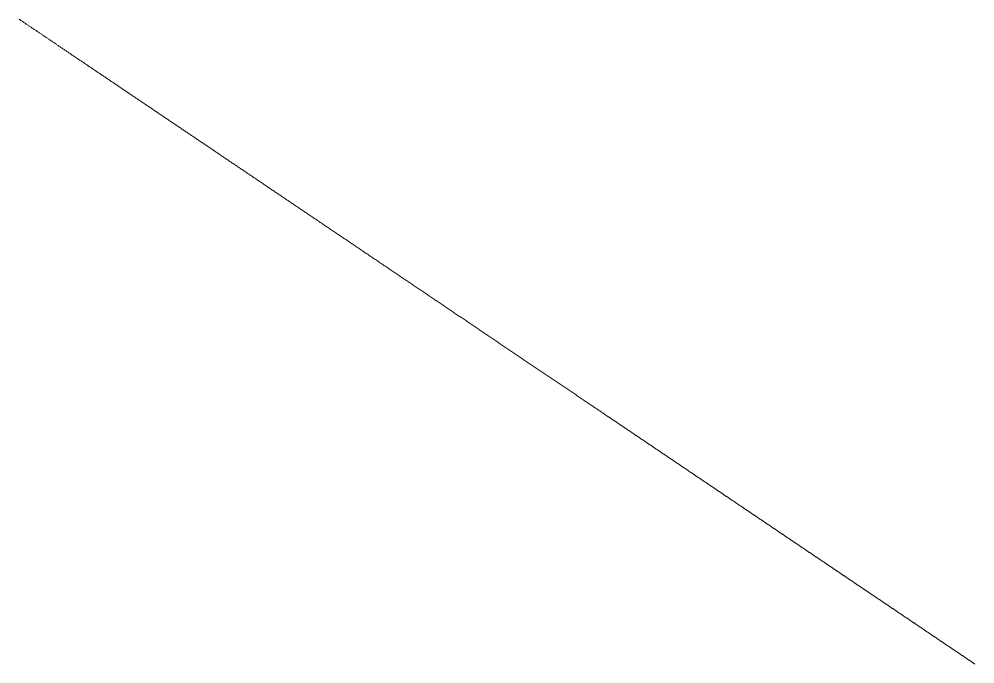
# Model space of a CAD drawing. Header units: inches. Extents: x -3905 to 10892, y 1064 to 9590.
# Drawn here: x 1434.2037 to 1434.6451, y 3490.4655 to 3490.7632 of the extents above; entities that cross this region are included whole.
import ezdxf

# ---------------------------------------------------------------- set-up
doc = ezdxf.new("R2010")
doc.units = ezdxf.units.IN
doc.header["$MEASUREMENT"] = 0
doc.layers.add('SECTIONS', color=70, linetype='Continuous', lineweight=0)

# ---------------------------------------------------------------- blocks, each defined once
blk = doc.blocks.new('*U408')
at = {"color": 0, "linetype": 'ByBlock', "lineweight": 0}
blk.add_lwpolyline([(1.34529, 2.09703), (1.3455, 2.09717), (1.34571, 2.09731), (1.34593, 2.09746), (1.34614, 2.0976), (1.34635, 2.09774), (1.34656, 2.09789), (1.34678, 2.09803), (1.34699, 2.09818), (1.3472, 2.09832), (1.34742, 2.09846), (1.34763, 2.09861), (1.34784, 2.09875), (1.34805, 2.09889), (1.34827, 2.09904), (1.34848, 2.09918), (1.34869, 2.09932), (1.34891, 2.09947), (1.34912, 2.09961), (1.34933, 2.09976), (1.34955, 2.0999), (1.34976, 2.10004), (1.34997, 2.10019), (1.35018, 2.10033), (1.3504, 2.10047), (1.35061, 2.10062), (1.35082, 2.10076), (1.35104, 2.10091), (1.35125, 2.10105), (1.35146, 2.10119), (1.35168, 2.10134), (1.35189, 2.10148), (1.3521, 2.10162), (1.35231, 2.10177), (1.35253, 2.10191), (1.35274, 2.10205), (1.35295, 2.1022), (1.35317, 2.10234), (1.35338, 2.10249), (1.35359, 2.10263), (1.35381, 2.10277), (1.35402, 2.10292), (1.35423, 2.10306), (1.35444, 2.1032), (1.35466, 2.10335), (1.35487, 2.10349), (1.35508, 2.10363), (1.3553, 2.10378), (1.35551, 2.10392), (1.35572, 2.10407), (1.35594, 2.10421), (1.35615, 2.10435), (1.35636, 2.1045), (1.35657, 2.10464), (1.35679, 2.10478), (1.357, 2.10493), (1.35721, 2.10507), (1.35743, 2.10522), (1.35764, 2.10536), (1.35785, 2.1055), (1.35807, 2.10565), (1.35828, 2.10579), (1.35849, 2.10593), (1.3587, 2.10608), (1.35892, 2.10622), (1.35913, 2.10636), (1.35934, 2.10651), (1.35956, 2.10665), (1.35977, 2.1068), (1.35998, 2.10694), (1.3602, 2.10708), (1.36041, 2.10723), (1.36062, 2.10737), (1.36083, 2.10751), (1.36105, 2.10766), (1.36126, 2.1078), (1.36147, 2.10794), (1.36169, 2.10809), (1.3619, 2.10823), (1.36211, 2.10838), (1.36233, 2.10852), (1.36254, 2.10866), (1.36275, 2.10881), (1.36296, 2.10895), (1.36318, 2.10909), (1.36339, 2.10924), (1.3636, 2.10938), (1.36382, 2.10953), (1.36403, 2.10967), (1.36424, 2.10981), (1.36446, 2.10996), (1.36467, 2.1101), (1.36488, 2.11024), (1.36509, 2.11039), (1.36531, 2.11053), (1.36552, 2.11067), (1.36573, 2.11082), (1.36595, 2.11096), (1.36616, 2.11111), (1.36637, 2.11125), (1.36659, 2.11139), (1.3668, 2.11154), (1.36701, 2.11168), (1.36722, 2.11182), (1.36744, 2.11197), (1.36765, 2.11211), (1.36786, 2.11225), (1.36808, 2.1124), (1.36829, 2.11254), (1.3685, 2.11269), (1.36872, 2.11283), (1.36893, 2.11297), (1.36914, 2.11312), (1.36935, 2.11326), (1.36957, 2.1134), (1.36978, 2.11355), (1.36999, 2.11369), (1.37021, 2.11384), (1.37042, 2.11398), (1.37063, 2.11412), (1.37085, 2.11427), (1.37106, 2.11441), (1.37127, 2.11455), (1.37148, 2.1147), (1.3717, 2.11484), (1.37191, 2.11498), (1.37212, 2.11513), (1.37234, 2.11527), (1.37255, 2.11542), (1.37276, 2.11556), (1.37298, 2.1157), (1.37319, 2.11585), (1.3734, 2.11599), (1.37361, 2.11613), (1.37383, 2.11628), (1.37404, 2.11642), (1.37425, 2.11656), (1.37447, 2.11671), (1.37468, 2.11685), (1.37489, 2.117), (1.37511, 2.11714), (1.37532, 2.11728), (1.37553, 2.11743), (1.37574, 2.11757), (1.37596, 2.11771), (1.37617, 2.11786), (1.37638, 2.118), (1.3766, 2.11815), (1.37681, 2.11829), (1.37702, 2.11843), (1.37724, 2.11858), (1.37745, 2.11872), (1.37766, 2.11886), (1.37787, 2.11901), (1.37809, 2.11915), (1.3783, 2.11929), (1.37851, 2.11944), (1.37873, 2.11958), (1.37894, 2.11973), (1.37915, 2.11987), (1.37937, 2.12001), (1.37958, 2.12016), (1.37979, 2.1203), (1.38, 2.12044), (1.38022, 2.12059), (1.38043, 2.12073), (1.38064, 2.12087), (1.38086, 2.12102), (1.38107, 2.12116), (1.38128, 2.12131), (1.3815, 2.12145), (1.38171, 2.12159), (1.38192, 2.12174), (1.38213, 2.12188), (1.38235, 2.12202), (1.38256, 2.12217), (1.38277, 2.12231), (1.38299, 2.12246), (1.3832, 2.1226), (1.38341, 2.12274), (1.38363, 2.12289), (1.38384, 2.12303), (1.38405, 2.12317), (1.38426, 2.12332), (1.38448, 2.12346), (1.38469, 2.1236), (1.3849, 2.12375), (1.38512, 2.12389), (1.38533, 2.12404), (1.38554, 2.12418), (1.38576, 2.12432), (1.38597, 2.12447), (1.38618, 2.12461), (1.38639, 2.12475), (1.38661, 2.1249), (1.38682, 2.12504), (1.38703, 2.12519), (1.38725, 2.12533), (1.38746, 2.12547), (1.38767, 2.12562), (1.38789, 2.12576), (1.3881, 2.1259), (1.38831, 2.12605), (1.38852, 2.12619), (1.38874, 2.12633), (1.38895, 2.12648), (1.38916, 2.12662), (1.38938, 2.12677), (1.38959, 2.12691), (1.3898, 2.12705), (1.39002, 2.1272), (1.39023, 2.12734), (1.39044, 2.12748), (1.39065, 2.12763), (1.39087, 2.12777), (1.39108, 2.12791), (1.39129, 2.12806), (1.39151, 2.1282), (1.39172, 2.12835), (1.39193, 2.12849), (1.39215, 2.12863), (1.39236, 2.12878), (1.39257, 2.12892), (1.39278, 2.12906), (1.393, 2.12921), (1.39321, 2.12935), (1.39342, 2.1295), (1.39364, 2.12964), (1.39385, 2.12978), (1.39406, 2.12993), (1.39428, 2.13007), (1.39449, 2.13021), (1.3947, 2.13036), (1.39491, 2.1305), (1.39513, 2.13064), (1.39534, 2.13079), (1.39555, 2.13093), (1.39577, 2.13108), (1.39598, 2.13122), (1.39619, 2.13136), (1.39641, 2.13151), (1.39662, 2.13165), (1.39683, 2.13179), (1.39704, 2.13194), (1.39726, 2.13208), (1.39747, 2.13222), (1.39768, 2.13237), (1.3979, 2.13251), (1.39811, 2.13266), (1.39832, 2.1328), (1.39854, 2.13294), (1.39875, 2.13309), (1.39896, 2.13323), (1.39917, 2.13337), (1.39939, 2.13352), (1.3996, 2.13366), (1.39981, 2.13381), (1.40003, 2.13395), (1.40024, 2.13409), (1.40045, 2.13424), (1.40067, 2.13438), (1.40088, 2.13452), (1.40109, 2.13467), (1.4013, 2.13481), (1.40152, 2.13495), (1.40173, 2.1351), (1.40194, 2.13524), (1.40216, 2.13539), (1.40237, 2.13553), (1.40258, 2.13567), (1.4028, 2.13582), (1.40301, 2.13596), (1.40322, 2.1361), (1.40343, 2.13625), (1.40365, 2.13639), (1.40386, 2.13653), (1.40407, 2.13668), (1.40429, 2.13682), (1.4045, 2.13697), (1.40471, 2.13711), (1.40493, 2.13725), (1.40514, 2.1374), (1.40535, 2.13754), (1.40556, 2.13768), (1.40578, 2.13783), (1.40599, 2.13797), (1.4062, 2.13812), (1.40642, 2.13826), (1.40663, 2.1384), (1.40684, 2.13855), (1.40706, 2.13869), (1.40727, 2.13883), (1.40748, 2.13898), (1.40769, 2.13912), (1.40791, 2.13926), (1.40812, 2.13941), (1.40833, 2.13955), (1.40855, 2.1397), (1.40876, 2.13984), (1.40897, 2.13998), (1.40919, 2.14013), (1.4094, 2.14027), (1.40961, 2.14041), (1.40982, 2.14056), (1.41004, 2.1407), (1.41025, 2.14084), (1.41046, 2.14099), (1.41068, 2.14113), (1.41089, 2.14128), (1.4111, 2.14142), (1.41132, 2.14156), (1.41153, 2.14171), (1.41174, 2.14185), (1.41195, 2.14199), (1.41217, 2.14214), (1.41238, 2.14228), (1.41259, 2.14243), (1.41281, 2.14257), (1.41302, 2.14271), (1.41323, 2.14286), (1.41345, 2.143), (1.41366, 2.14314), (1.41387, 2.14329), (1.41408, 2.14343), (1.4143, 2.14357), (1.41451, 2.14372), (1.41472, 2.14386), (1.41494, 2.14401), (1.41515, 2.14415), (1.41536, 2.14429), (1.41558, 2.14444), (1.41579, 2.14458), (1.416, 2.14472), (1.41621, 2.14487), (1.41643, 2.14501), (1.41664, 2.14515), (1.41685, 2.1453), (1.41707, 2.14544), (1.41728, 2.14559), (1.41749, 2.14573), (1.4177, 2.14587), (1.41792, 2.14602), (1.41813, 2.14616), (1.41834, 2.1463), (1.41856, 2.14645), (1.41877, 2.14659), (1.41898, 2.14674), (1.4192, 2.14688), (1.41941, 2.14702), (1.41962, 2.14717), (1.41983, 2.14731), (1.42005, 2.14745), (1.42026, 2.1476), (1.42047, 2.14774), (1.42069, 2.14788), (1.4209, 2.14803), (1.42111, 2.14817), (1.42133, 2.14832), (1.42154, 2.14846), (1.42175, 2.1486), (1.42196, 2.14875), (1.42218, 2.14889), (1.42239, 2.14903), (1.4226, 2.14918), (1.42282, 2.14932), (1.42303, 2.14946), (1.42324, 2.14961), (1.42346, 2.14975), (1.42367, 2.1499), (1.42388, 2.15004), (1.42409, 2.15018), (1.42431, 2.15033), (1.42452, 2.15047), (1.42473, 2.15061), (1.42495, 2.15076), (1.42516, 2.1509), (1.42537, 2.15105), (1.42559, 2.15119), (1.4258, 2.15133), (1.42601, 2.15148), (1.42622, 2.15162), (1.42644, 2.15176), (1.42665, 2.15191), (1.42686, 2.15205), (1.42708, 2.15219), (1.42729, 2.15234), (1.4275, 2.15248), (1.42772, 2.15263), (1.42793, 2.15277), (1.42814, 2.15291), (1.42835, 2.15306), (1.42857, 2.1532), (1.42878, 2.15334), (1.42899, 2.15349), (1.42921, 2.15363), (1.42942, 2.15377), (1.42963, 2.15392), (1.42985, 2.15406), (1.43006, 2.15421), (1.43027, 2.15435), (1.43048, 2.15449), (1.4307, 2.15464), (1.43091, 2.15478), (1.43112, 2.15492), (1.43134, 2.15507), (1.43155, 2.15521), (1.43176, 2.15536), (1.43198, 2.1555), (1.43219, 2.15564), (1.4324, 2.15579), (1.43261, 2.15593), (1.43283, 2.15607), (1.43304, 2.15622), (1.43325, 2.15636), (1.43347, 2.1565), (1.43368, 2.15665), (1.43389, 2.15679), (1.43411, 2.15694), (1.43432, 2.15708), (1.43453, 2.15722), (1.43474, 2.15737), (1.43496, 2.15751), (1.43517, 2.15765), (1.43538, 2.1578), (1.4356, 2.15794), (1.43581, 2.15809), (1.43602, 2.15823), (1.43624, 2.15837), (1.43645, 2.15852), (1.43666, 2.15866), (1.43687, 2.1588), (1.43709, 2.15895), (1.4373, 2.15909), (1.43751, 2.15923), (1.43773, 2.15938), (1.43794, 2.15952), (1.43815, 2.15967), (1.43837, 2.15981), (1.43858, 2.15995), (1.43879, 2.1601), (1.439, 2.16024), (1.43922, 2.16038), (1.43943, 2.16053), (1.43964, 2.16067), (1.43986, 2.16081), (1.44007, 2.16096), (1.44028, 2.1611), (1.4405, 2.16125), (1.44071, 2.16139), (1.44092, 2.16153), (1.44113, 2.16168), (1.44135, 2.16182), (1.44156, 2.16196), (1.44177, 2.16211), (1.44199, 2.16225), (1.4422, 2.1624), (1.44241, 2.16254), (1.44263, 2.16268), (1.44284, 2.16283), (1.44305, 2.16297), (1.44326, 2.16311), (1.44348, 2.16326), (1.44369, 2.1634), (1.4439, 2.16354), (1.44412, 2.16369), (1.44433, 2.16383), (1.44454, 2.16398), (1.44476, 2.16412), (1.44497, 2.16426), (1.44518, 2.16441), (1.44539, 2.16455), (1.44561, 2.16469), (1.44582, 2.16484), (1.44603, 2.16498), (1.44625, 2.16512), (1.44646, 2.16527), (1.44667, 2.16541), (1.44689, 2.16556), (1.4471, 2.1657), (1.44731, 2.16584), (1.44752, 2.16599), (1.44774, 2.16613), (1.44795, 2.16627), (1.44816, 2.16642), (1.44838, 2.16656), (1.44859, 2.16671), (1.4488, 2.16685), (1.44902, 2.16699), (1.44923, 2.16714), (1.44944, 2.16728), (1.44965, 2.16742), (1.44987, 2.16757), (1.45008, 2.16771), (1.45029, 2.16785), (1.45051, 2.168), (1.45072, 2.16814), (1.45093, 2.16829), (1.45115, 2.16843), (1.45136, 2.16857), (1.45157, 2.16872), (1.45178, 2.16886), (1.452, 2.169), (1.45221, 2.16915), (1.45242, 2.16929), (1.45264, 2.16943), (1.45285, 2.16958), (1.45306, 2.16972), (1.45328, 2.16987), (1.45349, 2.17001), (1.4537, 2.17015), (1.45391, 2.1703), (1.45413, 2.17044), (1.45434, 2.17058), (1.45455, 2.17073), (1.45477, 2.17087), (1.45498, 2.17102), (1.45519, 2.17116), (1.45541, 2.1713), (1.45562, 2.17145), (1.45583, 2.17159), (1.45604, 2.17173), (1.45626, 2.17188), (1.45647, 2.17202), (1.45668, 2.17216), (1.4569, 2.17231), (1.45711, 2.17245), (1.45732, 2.1726), (1.45754, 2.17274), (1.45775, 2.17288), (1.45796, 2.17303), (1.45817, 2.17317), (1.45839, 2.17331), (1.4586, 2.17346), (1.45881, 2.1736), (1.45903, 2.17374), (1.45924, 2.17389), (1.45945, 2.17403), (1.45967, 2.17418), (1.45988, 2.17432), (1.46009, 2.17446), (1.4603, 2.17461), (1.46052, 2.17475), (1.46073, 2.17489), (1.46094, 2.17504), (1.46116, 2.17518), (1.46137, 2.17533), (1.46158, 2.17547), (1.4618, 2.17561), (1.46201, 2.17576), (1.46222, 2.1759), (1.46243, 2.17604), (1.46265, 2.17619), (1.46286, 2.17633), (1.46307, 2.17647), (1.46329, 2.17662), (1.4635, 2.17676), (1.46371, 2.17691), (1.46393, 2.17705), (1.46414, 2.17719), (1.46435, 2.17734), (1.46456, 2.17748), (1.46478, 2.17762), (1.46499, 2.17777), (1.4652, 2.17791), (1.46542, 2.17805), (1.46563, 2.1782), (1.46584, 2.17834), (1.46606, 2.17849), (1.46627, 2.17863), (1.46648, 2.17877), (1.46669, 2.17892), (1.46691, 2.17906), (1.46712, 2.1792), (1.46733, 2.17935), (1.46755, 2.17949), (1.46776, 2.17964), (1.46797, 2.17978), (1.46819, 2.17992), (1.4684, 2.18007), (1.46861, 2.18021), (1.46882, 2.18035), (1.46904, 2.1805), (1.46925, 2.18064), (1.46946, 2.18078), (1.46968, 2.18093), (1.46989, 2.18107), (1.4701, 2.18122), (1.47032, 2.18136), (1.47053, 2.1815), (1.47074, 2.18165), (1.47095, 2.18179), (1.47117, 2.18193), (1.47138, 2.18208), (1.47159, 2.18222), (1.47181, 2.18236), (1.47202, 2.18251), (1.47223, 2.18265), (1.47245, 2.1828), (1.47266, 2.18294), (1.47287, 2.18308), (1.47308, 2.18323), (1.4733, 2.18337), (1.47351, 2.18351), (1.47372, 2.18366), (1.47394, 2.1838), (1.47415, 2.18395), (1.47436, 2.18409), (1.47458, 2.18423), (1.47479, 2.18438), (1.475, 2.18452), (1.47521, 2.18466), (1.47543, 2.18481), (1.47564, 2.18495), (1.47585, 2.18509), (1.47607, 2.18524), (1.47628, 2.18538), (1.47649, 2.18553), (1.47671, 2.18567), (1.47692, 2.18581), (1.47713, 2.18596), (1.47734, 2.1861), (1.47756, 2.18624), (1.47777, 2.18639), (1.47798, 2.18653), (1.4782, 2.18668), (1.47841, 2.18682), (1.47862, 2.18696), (1.47884, 2.18711), (1.47905, 2.18725), (1.47926, 2.18739), (1.47947, 2.18754), (1.47969, 2.18768), (1.4799, 2.18782), (1.48011, 2.18797), (1.48033, 2.18811), (1.48054, 2.18826), (1.48075, 2.1884), (1.48097, 2.18854), (1.48118, 2.18869), (1.48139, 2.18883), (1.4816, 2.18897), (1.48182, 2.18912), (1.48203, 2.18926), (1.48224, 2.1894), (1.48246, 2.18955), (1.48267, 2.18969), (1.48288, 2.18984), (1.4831, 2.18998), (1.48331, 2.19012), (1.48352, 2.19027), (1.48373, 2.19041), (1.48395, 2.19055), (1.48416, 2.1907), (1.48437, 2.19084), (1.48459, 2.19099), (1.4848, 2.19113), (1.48501, 2.19127), (1.48523, 2.19142), (1.48544, 2.19156), (1.48565, 2.1917), (1.48586, 2.19185), (1.48608, 2.19199), (1.48629, 2.19213), (1.4865, 2.19228), (1.48672, 2.19242), (1.48693, 2.19257), (1.48714, 2.19271), (1.48735, 2.19285), (1.48757, 2.193), (1.48778, 2.19314), (1.48799, 2.19328), (1.48821, 2.19343), (1.48842, 2.19357), (1.48863, 2.19371), (1.48885, 2.19386), (1.48906, 2.194), (1.48927, 2.19415), (1.48948, 2.19429), (1.4897, 2.19443), (1.48991, 2.19458), (1.49012, 2.19472), (1.49034, 2.19486), (1.49055, 2.19501), (1.49076, 2.19515), (1.49098, 2.1953), (1.49119, 2.19544), (1.4914, 2.19558), (1.49161, 2.19573), (1.49183, 2.19587), (1.49204, 2.19601), (1.49225, 2.19616), (1.49247, 2.1963), (1.49268, 2.19644), (1.49289, 2.19659), (1.49311, 2.19673), (1.49332, 2.19688), (1.49353, 2.19702), (1.49374, 2.19716), (1.49396, 2.19731), (1.49417, 2.19745), (1.49438, 2.19759), (1.4946, 2.19774), (1.49481, 2.19788), (1.49502, 2.19802), (1.49524, 2.19817), (1.49545, 2.19831), (1.49566, 2.19846), (1.49587, 2.1986), (1.49609, 2.19874), (1.4963, 2.19889), (1.49651, 2.19903), (1.49673, 2.19917), (1.49694, 2.19932), (1.49715, 2.19946), (1.49737, 2.19961), (1.49758, 2.19975), (1.49779, 2.19989), (1.498, 2.20004), (1.49822, 2.20018), (1.49843, 2.20032), (1.49864, 2.20047), (1.49886, 2.20061), (1.49907, 2.20075), (1.49928, 2.2009), (1.4995, 2.20104), (1.49971, 2.20119), (1.49992, 2.20133), (1.50013, 2.20147), (1.50035, 2.20162), (1.50056, 2.20176), (1.50077, 2.2019), (1.50099, 2.20205), (1.5012, 2.20219), (1.50141, 2.20233), (1.50163, 2.20248), (1.50184, 2.20262), (1.50205, 2.20277), (1.50226, 2.20291), (1.50248, 2.20305), (1.50269, 2.2032), (1.5029, 2.20334), (1.50312, 2.20348), (1.50333, 2.20363), (1.50354, 2.20377), (1.50376, 2.20392), (1.50397, 2.20406), (1.50418, 2.2042), (1.50439, 2.20435), (1.50461, 2.20449), (1.50482, 2.20463), (1.50503, 2.20478), (1.50525, 2.20492), (1.50546, 2.20506), (1.50567, 2.20521), (1.50589, 2.20535), (1.5061, 2.2055), (1.50631, 2.20564), (1.50652, 2.20578), (1.50674, 2.20593), (1.50695, 2.20607), (1.50716, 2.20621), (1.50738, 2.20636), (1.50759, 2.2065), (1.5078, 2.20664), (1.50802, 2.20679), (1.50823, 2.20693), (1.50844, 2.20708), (1.50865, 2.20722), (1.50887, 2.20736), (1.50908, 2.20751), (1.50929, 2.20765), (1.50951, 2.20779), (1.50972, 2.20794), (1.50993, 2.20808), (1.51015, 2.20823), (1.51036, 2.20837), (1.51057, 2.20851), (1.51078, 2.20866), (1.511, 2.2088), (1.51121, 2.20894), (1.51142, 2.20909), (1.51164, 2.20923), (1.51185, 2.20937), (1.51206, 2.20952), (1.51228, 2.20966), (1.51249, 2.20981), (1.5127, 2.20995), (1.51291, 2.21009), (1.51313, 2.21024), (1.51334, 2.21038), (1.51355, 2.21052), (1.51377, 2.21067), (1.51398, 2.21081), (1.51419, 2.21095), (1.51441, 2.2111), (1.51462, 2.21124), (1.51483, 2.21139), (1.51504, 2.21153), (1.51526, 2.21167), (1.51547, 2.21182), (1.51568, 2.21196), (1.5159, 2.2121), (1.51611, 2.21225), (1.51632, 2.21239), (1.51654, 2.21254), (1.51675, 2.21268), (1.51696, 2.21282), (1.51717, 2.21297), (1.51739, 2.21311), (1.51765, 2.21328), (1.5179, 2.21346), (1.51815, 2.21363), (1.51841, 2.2138), (1.51866, 2.21397), (1.51891, 2.21414), (1.51917, 2.21431), (1.51942, 2.21448), (1.51967, 2.21465), (1.51993, 2.21482), (1.52018, 2.21499), (1.52043, 2.21517), (1.52069, 2.21534), (1.52094, 2.21551), (1.52119, 2.21568), (1.52145, 2.21585), (1.5217, 2.21602), (1.52196, 2.21619), (1.52221, 2.21636), (1.52251, 2.21657), (1.52297, 2.21688), (1.52344, 2.21719), (1.5239, 2.2175), (1.52436, 2.21781), (1.52482, 2.21813), (1.52529, 2.21844), (1.52575, 2.21875), (1.52621, 2.21906), (1.52667, 2.21937), (1.52714, 2.21969), (1.5276, 2.22), (1.52806, 2.22031), (1.52852, 2.22062), (1.52899, 2.22093), (1.52945, 2.22125), (1.52991, 2.22156), (1.53037, 2.22187), (1.53084, 2.22218), (1.5313, 2.22249), (1.53176, 2.22281), (1.53222, 2.22312), (1.53268, 2.22343), (1.53314, 2.22374), (1.53361, 2.22405), (1.53407, 2.22436), (1.53453, 2.22467), (1.53499, 2.22498), (1.53545, 2.22529), (1.53591, 2.2256), (1.53637, 2.22592), (1.53683, 2.22623), (1.53729, 2.22654), (1.53776, 2.22685), (1.53822, 2.22716), (1.53868, 2.22747), (1.53914, 2.22778), (1.5396, 2.22809), (1.54006, 2.2284), (1.54052, 2.22871), (1.54098, 2.22902), (1.54144, 2.22933), (1.5419, 2.22964), (1.54236, 2.22995), (1.54282, 2.23026), (1.54328, 2.23057), (1.54374, 2.23088), (1.5442, 2.23119), (1.54466, 2.2315), (1.54512, 2.23181), (1.54558, 2.23212), (1.54603, 2.23243), (1.54649, 2.23274), (1.54695, 2.23305), (1.54741, 2.23336), (1.54787, 2.23367), (1.54833, 2.23398), (1.54879, 2.23429), (1.54925, 2.2346), (1.54971, 2.23491), (1.55017, 2.23522), (1.55062, 2.23553), (1.55108, 2.23584), (1.55154, 2.23615), (1.552, 2.23645), (1.55245, 2.23676), (1.55291, 2.23707), (1.55337, 2.23738), (1.55383, 2.23769), (1.55428, 2.238), (1.55474, 2.2383), (1.5552, 2.23861), (1.55565, 2.23892), (1.55611, 2.23923), (1.55657, 2.23954), (1.55703, 2.23985), (1.55748, 2.24016), (1.55794, 2.24046), (1.5584, 2.24077), (1.55886, 2.24108), (1.55931, 2.24139), (1.55977, 2.2417), (1.56022, 2.242), (1.56068, 2.24231), (1.56113, 2.24262), (1.56159, 2.24292), (1.56204, 2.24323), (1.5625, 2.24354), (1.56295, 2.24384), (1.56341, 2.24415), (1.56386, 2.24446), (1.56432, 2.24476), (1.56477, 2.24507), (1.56523, 2.24538), (1.56568, 2.24568), (1.56614, 2.24599), (1.56659, 2.2463), (1.56705, 2.2466), (1.5675, 2.24691), (1.56796, 2.24722), (1.56841, 2.24752), (1.56886, 2.24783), (1.56931, 2.24813), (1.56977, 2.24844), (1.57022, 2.24874), (1.57067, 2.24905), (1.57112, 2.24935), (1.57157, 2.24966), (1.57203, 2.24996), (1.57248, 2.25027), (1.57293, 2.25057), (1.57338, 2.25088), (1.57384, 2.25119), (1.57429, 2.25149), (1.57474, 2.2518), (1.57519, 2.2521), (1.57565, 2.25241), (1.5761, 2.25271), (1.57655, 2.25302), (1.577, 2.25332), (1.57745, 2.25362), (1.5779, 2.25393), (1.57835, 2.25423), (1.5788, 2.25453), (1.57925, 2.25484), (1.5797, 2.25514), (1.58015, 2.25544), (1.5806, 2.25575), (1.58105, 2.25605), (1.5815, 2.25635), (1.58195, 2.25665), (1.58239, 2.25696), (1.58284, 2.25726), (1.58329, 2.25756), (1.58374, 2.25787), (1.58419, 2.25817), (1.58464, 2.25847), (1.58509, 2.25878), (1.58554, 2.25908), (1.58599, 2.25938), (1.58644, 2.25968), (1.58688, 2.25998), (1.58733, 2.26029), (1.58777, 2.26059), (1.58822, 2.26089), (1.58867, 2.26119), (1.58911, 2.26149), (1.58956, 2.26179), (1.59001, 2.26209), (1.59045, 2.26239), (1.5909, 2.26269), (1.59134, 2.26299), (1.59179, 2.26329), (1.59224, 2.2636), (1.59268, 2.2639), (1.59313, 2.2642), (1.59357, 2.2645), (1.59402, 2.2648), (1.59447, 2.2651), (1.59491, 2.2654), (1.59536, 2.2657), (1.5958, 2.266), (1.59624, 2.2663), (1.59668, 2.2666), (1.59713, 2.26689), (1.59757, 2.26719), (1.59801, 2.26749), (1.59845, 2.26779), (1.5989, 2.26809), (1.59934, 2.26839), (1.59978, 2.26869), (1.60022, 2.26898), (1.60067, 2.26928), (1.60111, 2.26958), (1.60155, 2.26988), (1.602, 2.27018), (1.60244, 2.27048), (1.60288, 2.27078), (1.60332, 2.27107), (1.60377, 2.27137), (1.6042, 2.27167), (1.60464, 2.27196), (1.60508, 2.27226), (1.60552, 2.27256), (1.60596, 2.27285), (1.6064, 2.27315), (1.60684, 2.27344), (1.60728, 2.27374), (1.60771, 2.27404), (1.60815, 2.27433), (1.60859, 2.27463), (1.60903, 2.27492), (1.60947, 2.27522), (1.60991, 2.27552), (1.61035, 2.27581), (1.61079, 2.27611), (1.61123, 2.2764), (1.61166, 2.2767), (1.6121, 2.277), (1.61254, 2.27729), (1.61298, 2.27759), (1.61341, 2.27788), (1.61385, 2.27817), (1.61428, 2.27847), (1.61472, 2.27876), (1.61515, 2.27905), (1.61559, 2.27935), (1.61602, 2.27964), (1.61645, 2.27993), (1.61689, 2.28023), (1.61732, 2.28052), (1.61776, 2.28081), (1.61819, 2.2811), (1.61863, 2.2814), (1.61906, 2.28169), (1.6195, 2.28198), (1.61993, 2.28228), (1.62037, 2.28257), (1.6208, 2.28286), (1.62124, 2.28316), (1.62167, 2.28345), (1.6221, 2.28374), (1.62253, 2.28403), (1.62296, 2.28432), (1.62339, 2.28461), (1.62382, 2.2849), (1.62425, 2.28519), (1.62468, 2.28548), (1.62511, 2.28577), (1.62554, 2.28606), (1.62597, 2.28635), (1.6264, 2.28664), (1.62683, 2.28693), (1.62726, 2.28722), (1.62769, 2.28751), (1.62812, 2.2878), (1.62855, 2.28809), (1.62898, 2.28838), (1.62942, 2.28867), (1.62984, 2.28896), (1.63027, 2.28925), (1.6307, 2.28954), (1.63112, 2.28982), (1.63155, 2.29011), (1.63197, 2.2904), (1.6324, 2.29069), (1.63282, 2.29097), (1.63325, 2.29126), (1.63368, 2.29155), (1.6341, 2.29184), (1.63453, 2.29212), (1.63495, 2.29241), (1.63538, 2.2927), (1.63581, 2.29298), (1.63623, 2.29327), (1.63666, 2.29356), (1.63708, 2.29385), (1.63751, 2.29413), (1.63793, 2.29442), (1.63836, 2.29471), (1.63878, 2.29499), (1.6392, 2.29527), (1.63962, 2.29556), (1.64004, 2.29584), (1.64046, 2.29613), (1.64088, 2.29641), (1.6413, 2.29669), (1.64173, 2.29698), (1.64215, 2.29726), (1.64257, 2.29755), (1.64299, 2.29783), (1.64341, 2.29811), (1.64383, 2.2984), (1.64425, 2.29868), (1.64467, 2.29896), (1.64509, 2.29925), (1.64551, 2.29953), (1.64594, 2.29982), (1.64636, 2.3001), (1.64677, 2.30038), (1.64719, 2.30066), (1.64761, 2.30094), (1.64802, 2.30122), (1.64844, 2.3015), (1.64885, 2.30178), (1.64927, 2.30207), (1.64968, 2.30235), (1.6501, 2.30263), (1.65052, 2.30291), (1.65093, 2.30319), (1.65135, 2.30347), (1.65176, 2.30375), (1.65218, 2.30403), (1.6526, 2.30431), (1.65301, 2.30459), (1.65343, 2.30487), (1.65384, 2.30515), (1.65426, 2.30543), (1.65467, 2.30571), (1.65509, 2.30599), (1.6555, 2.30627), (1.65591, 2.30654), (1.65632, 2.30682), (1.65673, 2.3071), (1.65714, 2.30737), (1.65755, 2.30765), (1.65796, 2.30793), (1.65837, 2.3082), (1.65878, 2.30848), (1.65919, 2.30876), (1.6596, 2.30903), (1.66001, 2.30931), (1.66042, 2.30959), (1.66083, 2.30987), (1.66124, 2.31014), (1.66165, 2.31042), (1.66206, 2.3107), (1.66248, 2.31097), (1.66289, 2.31125), (1.66329, 2.31152), (1.6637, 2.3118), (1.6641, 2.31207), (1.66451, 2.31234), (1.66491, 2.31262), (1.66532, 2.31289), (1.66572, 2.31316), (1.66613, 2.31344), (1.66653, 2.31371), (1.66694, 2.31398), (1.66734, 2.31425), (1.66775, 2.31453), (1.66815, 2.3148), (1.66856, 2.31507), (1.66896, 2.31535), (1.66937, 2.31562), (1.66977, 2.31589), (1.67018, 2.31617), (1.67058, 2.31644), (1.67099, 2.31671), (1.67138, 2.31698), (1.67178, 2.31725), (1.67218, 2.31752), (1.67258, 2.31779), (1.67298, 2.31806), (1.67338, 2.31833), (1.67378, 2.3186), (1.67418, 2.31887), (1.67458, 2.31914), (1.67498, 2.31941), (1.67538, 2.31967), (1.67577, 2.31994), (1.67617, 2.32021), (1.67657, 2.32048), (1.67697, 2.32075), (1.67737, 2.32102), (1.67777, 2.32129), (1.67817, 2.32156), (1.67857, 2.32183), (1.67897, 2.3221), (1.67936, 2.32236), (1.67975, 2.32263), (1.68015, 2.32289), (1.68054, 2.32316), (1.68093, 2.32342), (1.68133, 2.32369), (1.68172, 2.32395), (1.68211, 2.32422), (1.68251, 2.32448), (1.6829, 2.32475), (1.68329, 2.32501), (1.68368, 2.32528), (1.68408, 2.32554), (1.68447, 2.32581), (1.68486, 2.32607), (1.68526, 2.32634), (1.68565, 2.3266), (1.68604, 2.32687), (1.68644, 2.32713), (1.68683, 2.3274), (1.68722, 2.32766), (1.6876, 2.32792), (1.68799, 2.32818), (1.68838, 2.32844), (1.68876, 2.3287), (1.68915, 2.32896), (1.68954, 2.32923), (1.68992, 2.32949), (1.69031, 2.32975), (1.6907, 2.33001), (1.69108, 2.33027), (1.69147, 2.33053), (1.69186, 2.33079), (1.69224, 2.33105), (1.69263, 2.33131), (1.69302, 2.33157), (1.69341, 2.33184), (1.69379, 2.3321), (1.69418, 2.33236), (1.69456, 2.33262), (1.69494, 2.33287), (1.69532, 2.33313), (1.69571, 2.33339), (1.69609, 2.33364), (1.69647, 2.3339), (1.69685, 2.33416), (1.69723, 2.33441), (1.69761, 2.33467), (1.69799, 2.33493), (1.69837, 2.33518), (1.69875, 2.33544), (1.69913, 2.3357), (1.69951, 2.33595), (1.69989, 2.33621), (1.70027, 2.33647), (1.70065, 2.33672), (1.70103, 2.33698), (1.70141, 2.33724), (1.70179, 2.33749), (1.70217, 2.33775), (1.70254, 2.338), (1.70292, 2.33825), (1.70329, 2.3385), (1.70366, 2.33876), (1.70404, 2.33901), (1.70441, 2.33926), (1.70479, 2.33951), (1.70516, 2.33976), (1.70553, 2.34002), (1.70591, 2.34027), (1.70628, 2.34052), (1.70665, 2.34077), (1.70703, 2.34102), (1.7074, 2.34128), (1.70777, 2.34153), (1.70815, 2.34178), (1.70852, 2.34203), (1.7089, 2.34228), (1.70927, 2.34254), (1.70964, 2.34279), (1.71001, 2.34303), (1.71037, 2.34328), (1.71074, 2.34353), (1.71111, 2.34378), (1.71147, 2.34402), (1.71184, 2.34427), (1.71221, 2.34452), (1.71257, 2.34477), (1.71294, 2.34501), (1.71331, 2.34526), (1.71367, 2.34551), (1.71404, 2.34575), (1.71441, 2.346), (1.71478, 2.34625), (1.71514, 2.3465), (1.71551, 2.34674), (1.71588, 2.34699), (1.71624, 2.34724), (1.71661, 2.34749), (1.71697, 2.34773), (1.71733, 2.34797), (1.71769, 2.34822), (1.71805, 2.34846), (1.71841, 2.3487), (1.71877, 2.34894), (1.71913, 2.34919), (1.71949, 2.34943), (1.71985, 2.34967), (1.72021, 2.34991), (1.72057, 2.35016), (1.72093, 2.3504), (1.72129, 2.35064), (1.72165, 2.35088), (1.72201, 2.35113), (1.72237, 2.35137), (1.72273, 2.35161), (1.72309, 2.35186), (1.72345, 2.3521), (1.7238, 2.35234), (1.72416, 2.35258), (1.72451, 2.35282), (1.72486, 2.35305), (1.72522, 2.35329), (1.72557, 2.35353), (1.72592, 2.35377), (1.72627, 2.35401), (1.72663, 2.35424), (1.72698, 2.35448), (1.72733, 2.35472), (1.72768, 2.35496), (1.72803, 2.35519), (1.72839, 2.35543), (1.72874, 2.35567), (1.72909, 2.35591), (1.72944, 2.35614), (1.7298, 2.35638), (1.73015, 2.35662), (1.7305, 2.35686), (1.73085, 2.35709), (1.7312, 2.35733), (1.73154, 2.35756), (1.73189, 2.35779), (1.73223, 2.35803), (1.73258, 2.35826), (1.73292, 2.35849), (1.73327, 2.35872), (1.73361, 2.35896), (1.73396, 2.35919), (1.7343, 2.35942), (1.73465, 2.35965), (1.73499, 2.35989), (1.73534, 2.36012), (1.73568, 2.36035), (1.73602, 2.36058), (1.73637, 2.36082), (1.73671, 2.36105), (1.73706, 2.36128), (1.7374, 2.36151), (1.73775, 2.36175), (1.73809, 2.36197), (1.73842, 2.3622), (1.73876, 2.36243), (1.7391, 2.36265), (1.73943, 2.36288), (1.73977, 2.36311), (1.74011, 2.36334), (1.74044, 2.36356), (1.74078, 2.36379), (1.74112, 2.36402), (1.74146, 2.36425), (1.74179, 2.36447), (1.74213, 2.3647), (1.74247, 2.36493), (1.7428, 2.36515), (1.74314, 2.36538), (1.74348, 2.36561), (1.74381, 2.36584), (1.74415, 2.36606), (1.74449, 2.36629), (1.74482, 2.36651), (1.74514, 2.36673), (1.74547, 2.36696), (1.7458, 2.36718), (1.74613, 2.3674), (1.74646, 2.36762), (1.74679, 2.36784), (1.74712, 2.36807), (1.74745, 2.36829), (1.74778, 2.36851), (1.7481, 2.36873), (1.74843, 2.36895), (1.74876, 2.36917), (1.74909, 2.3694), (1.74942, 2.36962), (1.74975, 2.36984), (1.75008, 2.37006), (1.75041, 2.37028), (1.75074, 2.37051), (1.75106, 2.37073), (1.75138, 2.37094), (1.75171, 2.37116), (1.75203, 2.37138), (1.75235, 2.37159), (1.75267, 2.37181), (1.75299, 2.37202), (1.75331, 2.37224), (1.75363, 2.37246), (1.75395, 2.37267), (1.75427, 2.37289), (1.75459, 2.37311), (1.75491, 2.37332), (1.75523, 2.37354), (1.75555, 2.37376), (1.75587, 2.37397), (1.7562, 2.37419), (1.75652, 2.3744), (1.75684, 2.37462), (1.75716, 2.37484), (1.75748, 2.37505), (1.75779, 2.37526), (1.7581, 2.37547), (1.75841, 2.37568), (1.75873, 2.3759), (1.75904, 2.37611), (1.75935, 2.37632), (1.75966, 2.37653), (1.75998, 2.37674), (1.76029, 2.37695), (1.7606, 2.37716), (1.76091, 2.37737), (1.76123, 2.37758), (1.76154, 2.37779), (1.76185, 2.378), (1.76216, 2.37821), (1.76248, 2.37842), (1.76279, 2.37864), (1.7631, 2.37885), (1.76341, 2.37906), (1.76372, 2.37927), (1.76403, 2.37947), (1.76433, 2.37968), (1.76464, 2.37988), (1.76494, 2.38009), (1.76525, 2.38029), (1.76555, 2.3805), (1.76585, 2.3807), (1.76616, 2.38091), (1.76646, 2.38111), (1.76677, 2.38132), (1.76707, 2.38152), (1.76737, 2.38173), (1.76768, 2.38193), (1.76798, 2.38214), (1.76829, 2.38234), (1.76859, 2.38255), (1.76889, 2.38275), (1.7692, 2.38296), (1.7695, 2.38316), (1.7698, 2.38337), (1.7701, 2.38357), (1.77039, 2.38377), (1.77069, 2.38396), (1.77099, 2.38416), (1.77128, 2.38436), (1.77158, 2.38456), (1.77187, 2.38476), (1.77217, 2.38496), (1.77246, 2.38516), (1.77276, 2.38536), (1.77305, 2.38556), (1.77335, 2.38576), (1.77365, 2.38596), (1.77394, 2.38616), (1.77424, 2.38636), (1.77453, 2.38656), (1.77483, 2.38676), (1.77512, 2.38696), (1.77542, 2.38715), (1.77571, 2.38735), (1.776, 2.38754), (1.77628, 2.38774), (1.77657, 2.38793), (1.77686, 2.38813), (1.77715, 2.38832), (1.77743, 2.38851), (1.77772, 2.38871), (1.77801, 2.3889), (1.77829, 2.38909), (1.77858, 2.38929), (1.77887, 2.38948), (1.77915, 2.38967), (1.77944, 2.38987), (1.77973, 2.39006), (1.78001, 2.39025), (1.7803, 2.39045), (1.78059, 2.39064), (1.78088, 2.39083), (1.78116, 2.39103), (1.78144, 2.39122), (1.78172, 2.39141), (1.782, 2.39159), (1.78228, 2.39178), (1.78256, 2.39197), (1.78284, 2.39216), (1.78311, 2.39234), (1.78339, 2.39253), (1.78367, 2.39272), (1.78395, 2.39291), (1.78423, 2.39309), (1.7845, 2.39328), (1.78478, 2.39347), (1.78506, 2.39366), (1.78534, 2.39385), (1.78562, 2.39403), (1.78589, 2.39422), (1.78617, 2.39441), (1.78645, 2.3946), (1.78673, 2.39478)], dxfattribs=at)

msp = doc.modelspace()

# ---------------------------------------------------------------- block references
at = {"layer": 'SECTIONS', "lineweight": 0, "xscale": -1}
msp.add_blockref('*U408', (1435.99039, 3488.36844), dxfattribs=at)

doc.saveas('drawing.dxf')
